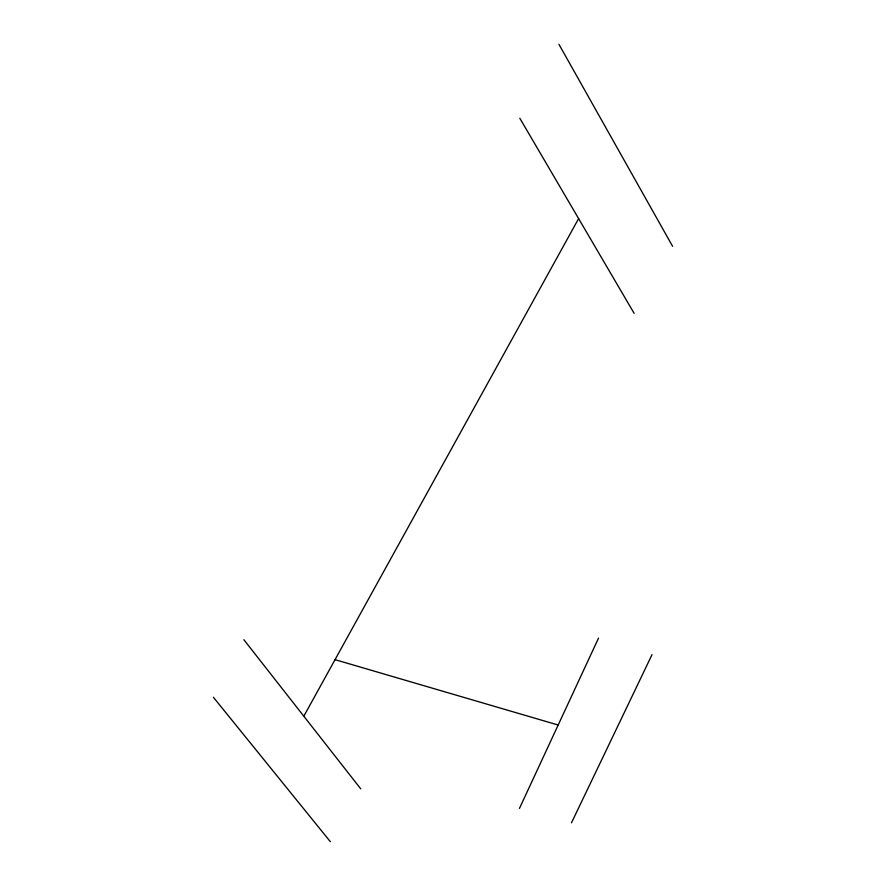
<?xml version="1.0" encoding="UTF-8"?>
<svg xmlns="http://www.w3.org/2000/svg" width="886" height="886" viewBox="0 0 886 886"><rect width="100%" height="100%" fill="white"/><g stroke="black" fill="none" stroke-linecap="round" stroke-linejoin="round"><path stroke-width="1.33" d="M519.451 808.42L598.537 638.108M571.492 822.806L652.007 654.699M303.809 716.209L578.624 218.598M335.041 659.66L558.18 725.025M213.382 697.26L330.356 841.7M243.849 639.692L360.735 788.85M519.805 118.226L634.121 313.323M558.933 44.3L672.618 246.352"/></g></svg>
